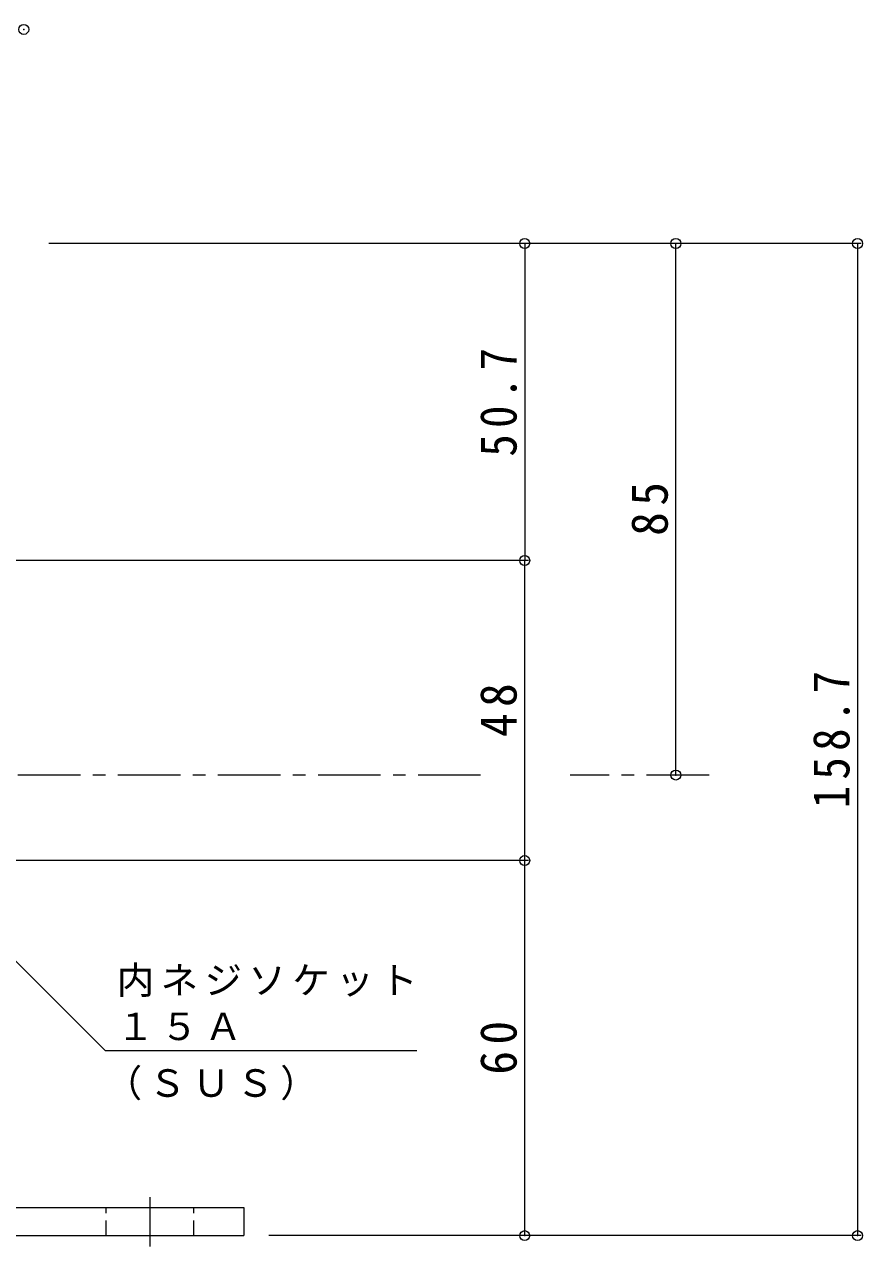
# Model space of a CAD drawing. Units: millimetres at full size. Extents: x -472 to 546, y -392 to 378.
# Drawn here: x 404.5 to 538.6, y -255 to -59.5 of the extents above; entities that cross this region are included whole.
import ezdxf

# ---------------------------------------------------------------- set-up
doc = ezdxf.new("R2010")
doc.units = ezdxf.units.MM
doc.header["$LTSCALE"] = 2
doc.header["$PDMODE"] = 32
doc.header["$PDSIZE"] = 1.6
doc.linetypes.add('CHAIN1', pattern=[8, 5, -1, 1, -1])
doc.linetypes.add('DASHED1', pattern=[1.8, 1.2, -0.6])
for name, color, linetype, lineweight in [('D-5', 7, 'Continuous', 9), ('D-E', 3, 'Continuous', 9), ('D-F', 7, 'Continuous', 9)]:
    doc.layers.add(name, color=color, linetype=linetype, lineweight=lineweight)
doc.styles.add('ＭＳ ゴシック', font='')
doc.styles.get('ＭＳ ゴシック').set_extended_font_data('MS Gothic')

msp = doc.modelspace()

# ---------------------------------------------------------------- linework, layer by layer
at = {"layer": 'D-5'}
msp.add_line((417.407, -223.641), (467.275, -223.641), dxfattribs=at)
msp.add_lwpolyline([(417.407, -223.641), (385.636, -191.87), (389.602, -194.914)], dxfattribs=at)
at = {"layer": 'D-E', "linetype": 'CHAIN1'}
msp.add_line((424.605, -254.994), (424.605, -247.104), dxfattribs=at)
at = {"layer": 'D-E'}
for p, q in [((305.605, -248.747), (439.605, -248.747)), ((439.605, -248.747), (439.605, -253.247)), ((305.605, -253.247), (439.605, -253.247))]:
    msp.add_line(p, q, dxfattribs=at)
at = {"layer": 'D-E', "linetype": 'DASHED1'}
for p, q in [((417.605, -253.247), (417.605, -248.747)), ((431.605, -253.247), (431.605, -248.747))]:
    msp.add_line(p, q, dxfattribs=at)
at = {"layer": 'D-F'}
for p, q in [((538.375, -94.546), (408.405, -94.546)), ((484.532, -94.546), (484.532, -145.246)), ((508.703, -179.57), (508.703, -94.546)), ((537.775, -94.546), (537.775, -253.247)), ((485.132, -145.246), (396.205, -145.246)), ((484.532, -193.247), (484.532, -145.246)), ((485.132, -193.247), (391.331, -193.247)), ((484.532, -253.247), (484.532, -193.247)), ((538.375, -253.247), (443.605, -253.247))]:
    msp.add_line(p, q, dxfattribs=at)
at = {"layer": 'D-F', "linetype": 'CHAIN1'}
for p, q in [((477.47, -179.57), (360.132, -179.57)), ((514.034, -179.57), (491.83, -179.57))]:
    msp.add_line(p, q, dxfattribs=at)
at = {"layer": 'D-F'}
for p in [(404.405, -60.3), (484.532, -94.546), (508.703, -94.546), (537.775, -94.546), (484.532, -145.246), (508.703, -179.57), (484.532, -193.247), (484.532, -253.247), (537.775, -253.247)]:
    msp.add_point(p, dxfattribs=at)

# ---------------------------------------------------------------- texts
at = {"layer": 'D-5', "char_height": 4.399, "attachment_point": 7, "style": 'ＭＳ ゴシック'}
for s, insert in [('\\T1.17;内ネジソケット', (419.275, -215.073)), ('\\T1.17;１５Ａ', (419.275, -222.04)), ('\\T1.17;（ＳＵＳ）', (417.342, -231.611))]:
    msp.add_mtext(s, dxfattribs=dict(at, insert=insert))
at = {"layer": 'D-F', "color": 2, "char_height": 5.865, "attachment_point": 7, "rotation": 90, "style": 'ＭＳ ゴシック'}
for s, insert in [('\\T1.28;\\W0.9;50.7', (483.332, -128.646)), ('\\T1.27;\\W0.95;85', (507.503, -141.308)), ('\\T1.28;\\W0.9;158.7', (536.575, -184.897)), ('\\T1.27;\\W0.95;48', (483.332, -173.497)), ('\\T1.27;\\W0.95;60', (483.332, -227.497))]:
    msp.add_mtext(s, dxfattribs=dict(at, insert=insert))

doc.saveas('drawing.dxf')
